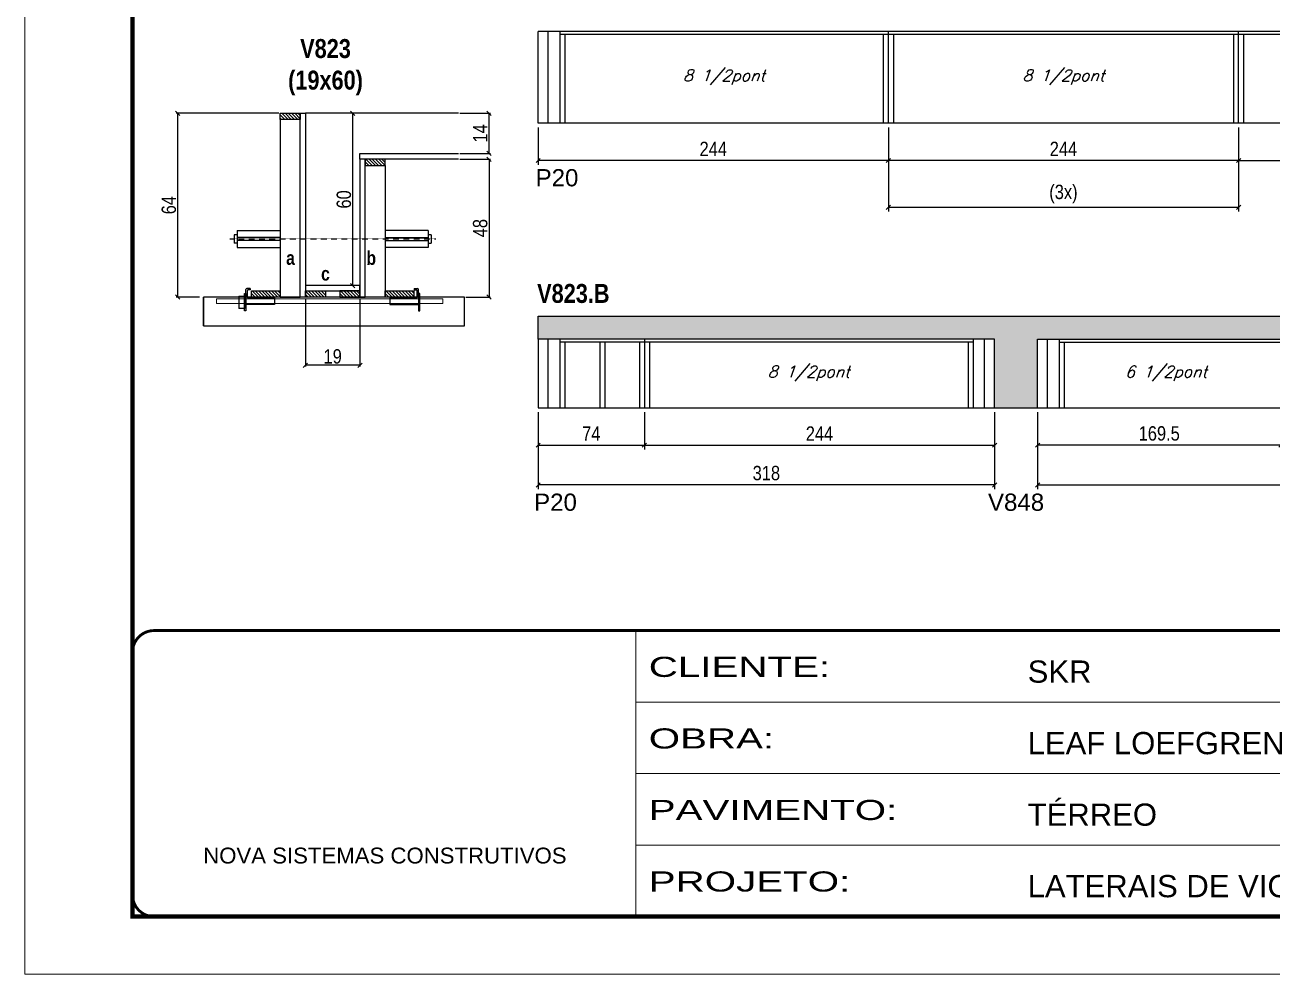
# Model space of a CAD drawing. Extents: x 3309 to 9590, y -2522 to 14608.
# Drawn here: x 4908 to 5777, y 8964 to 9625 of the extents above; entities that cross this region are included whole.
import ezdxf

# ---------------------------------------------------------------- set-up
doc = ezdxf.new("R2010")
doc.units = 0
for name, pattern in [('CONTINUO', [0]), ('DASHED', [0.75, 0.5, -0.25]), ('HIDDEN', [0.375, 0.25, -0.125])]:
    doc.linetypes.add(name, pattern=pattern)
for name, color, linetype in [('5', 5, 'Continuous'), ('barrote', 251, 'Continuous'), ('COTA', 241, 'Continuous'), ('detalhes', 4, 'Continuous'), ('NOMENCLATURA', 7, 'Continuous'), ('Painéis', 200, 'Continuous'), ('presilha', 1, 'Continuous'), ('SARR_2.2x10', 60, 'Continuous'), ('SARR_2.2x7', 40, 'Continuous'), ('SARR_3.5x7', 81, 'Continuous'), ('TENSOR', 3, 'Continuous'), ('texto', 7, 'Continuous')]:
    doc.layers.add(name, color=color, linetype=linetype)
for name, color, linetype, lineweight in [('CONCRETO', 251, 'Continuous', 25), ('Folhas', 255, 'Continuous', 9), ('SARRAFO DE PRESSAO', 251, 'DASHED', 9), ('SCO-___-LAJ', 2, 'Continuous', 0)]:
    doc.layers.add(name, color=color, linetype=linetype, lineweight=lineweight)
doc.styles.add('ARIAL', font='arial.ttf')
doc.styles.add('COTA TECNICA', font='techl___.ttf', dxfattribs={"height": 10})
doc.styles.add('COTA TECNICA 2X', font='techl___.ttf', dxfattribs={"height": 10})
doc.styles.add('Romans', font='romans.shx')
doc.styles.get("Standard").update_dxf_attribs({"font": 'arial.ttf'})
doc.styles.add('TECNICA', font='techb___.ttf', dxfattribs={"height": 10})
doc.styles.add('Tecnologia', font='')
doc.styles.get('Tecnologia').set_extended_font_data('Forgotten Futurist')
doc.dimstyles.new('PAINEL', dxfattribs={"dimtxt": 10, "dimasz": 3, "dimexe": 3, "dimexo": 3, "dimgap": 3, "dimtad": 1, "dimdec": 1, "dimzin": 12, "dimdsep": 46, "dimtxsty": 'COTA TECNICA', "dimblk1": 'OBLIQUE', "dimblk2": 'OBLIQUE', "dimsah": 1, "dimcen": 0.9, "dimclrd": 4, "dimclre": 4, "dimclrt": 240, "dimadec": 1, "dimazin": 3, "dimtfac": 1, "dimtdec": 1, "dimtmove": 0, "dimatfit": 3, "dimfxl": 1, "dimtolj": 1, "dimtzin": 12, "dimarcsym": 0})
doc.dimstyles.new('SECAO', dxfattribs={"dimscale": 0.333333, "dimtxt": 5, "dimasz": 9, "dimexe": 3, "dimexo": 3, "dimgap": 3, "dimtad": 1, "dimdec": 1, "dimlfac": 0.5, "dimzin": 12, "dimdsep": 46, "dimtxsty": 'COTA TECNICA 2X', "dimblk1": 'OBLIQUE', "dimblk2": 'OBLIQUE', "dimsah": 1, "dimcen": 0.9, "dimclrd": 4, "dimclre": 4, "dimclrt": 240, "dimadec": 1, "dimazin": 3, "dimtfac": 1, "dimtdec": 1, "dimtmove": 0, "dimatfit": 3, "dimfxl": 1, "dimtolj": 1, "dimtzin": 12, "dimarcsym": 0})
pattern_1 = [(135, (38338.8485, -114077.0795), (-1.122532015, -1.122532015), [])]

# ---------------------------------------------------------------- blocks, each defined once
blk = doc.blocks.new('9999999999')
at = {"color": 30, "linetype": 'CONTINUO'}
for p, q in [((98564.56, 34230.21), (98564.56, 34429.45)), ((98564.56, 34379.64), (99583.98, 34379.64)), ((98564.56, 34329.83), (99487.98, 34329.83)), ((98564.56, 34280.02), (99487.98, 34280.02))]:
    blk.add_line(p, q, dxfattribs=at)
at = {"color": 30, "linetype": 'CONTINUO', "const_width": 2}
blk.add_lwpolyline([(99583.98, 34230.21), (99583.98, 34414.45, 0.414214), (99568.98, 34429.45), (98228.98, 34429.45, 0.414214), (98213.98, 34414.45), (98213.98, 34245.21, 0.414214), (98228.98, 34230.21), (99583.98, 34230.21)], format="xyb", dxfattribs=at)
at = {"layer": 'Folhas'}
blk.add_lwpolyline([(98138.98, 34190.21), (99623.98, 34190.21), (99623.98, 35240.21), (98138.98, 35240.21)], close=True, dxfattribs=at)
at = {"layer": 'Folhas', "color": 30, "const_width": 3}
blk.add_lwpolyline([(98213.98, 34230.21), (99583.98, 34230.21), (99583.98, 35200.21), (98213.98, 35200.21)], close=True, dxfattribs=at)
at = {"color": 7, "linetype": 'Continuous', "ltscale": 5, "style": 'ARIAL'}
for s, height, p in [('SKR', 15.483, (98837.68, 34393.13)), ('LEAF LOEFGREN', 15.4829, (98837.68, 34343.32)), ('TÉRREO', 15.483, (98837.68, 34293.51)), ('NOVA SISTEMAS CONSTRUTIVOS', 11.0592, (98263.19, 34267.21)), ('LATERAIS DE VIGAS', 15.4829, (98837.68, 34243.7))]:
    blk.add_text(s, height=height, dxfattribs=at).set_placement(p)
at = {"layer": 'Folhas', "color": 7, "style": 'Tecnologia', "width": 1.5}
for s, p in [('CLIENTE:', (98573.65, 34397.17)), ('OBRA:', (98573.65, 34347.31)), ('PAVIMENTO:', (98573.65, 34297.5)), ('PROJETO:', (98573.65, 34247.69))]:
    blk.add_text(s, height=14, dxfattribs=at).set_placement(p)
blk = doc.blocks.new('_Oblique')
at = {"color": 0, "linetype": 'ByBlock', "lineweight": -2}
blk.add_line((-0.5, -0.5), (0.5, 0.5), dxfattribs=at)
blk = doc.blocks.new('*D1929')
at = {"layer": 'COTA', "color": 4, "lineweight": -2, "transparency": 16777216}
for p, q in [((5103.31, 9434.09), (5103.31, 9386.62)), ((5141.31, 9434.09), (5141.31, 9386.62)), ((5141.31, 9387.62), (5103.31, 9387.62))]:
    blk.add_line(p, q, dxfattribs=at)
at = {"layer": 'Defpoints', "color": 0, "transparency": 16777216}
for p in [(5103.31, 9435.09), (5141.31, 9435.09), (5103.31, 9387.62)]:
    blk.add_point(p, dxfattribs=at)
at = {"layer": 'COTA', "color": 4, "lineweight": -2, "transparency": 16777216, "xscale": 3, "yscale": 3, "zscale": 3, "rotation": 180}
blk.add_blockref('_Oblique', (5103.31, 9387.62), dxfattribs=at)
at = {"layer": 'COTA', "color": 4, "lineweight": -2, "transparency": 16777216, "xscale": 3, "yscale": 3, "zscale": 3}
blk.add_blockref('_Oblique', (5141.31, 9387.62), dxfattribs=at)
at = {"layer": 'COTA', "color": 240, "transparency": 16777216, "insert": (5122.31, 9393.71), "char_height": 10, "attachment_point": 5, "style": 'COTA TECNICA 2X'}
blk.add_mtext('\\A1;19', dxfattribs=at)
blk = doc.blocks.new('PRESILHA METÁLICA 1')
at = {"layer": 'presilha'}
for p, q in [((6, 15.5), (7.5, 15.5)), ((6, -2.5), (6, 15.5)), ((7.5, 10.6), (7.5, 19.9)), ((7.5, 15.5), (7.5, -2.5)), ((12, 21), (8.6, 21)), ((9, 11.6), (9, 18.9)), ((12, 19.5), (9.6, 19.5)), ((12, 21), (12, 19.5)), ((0, 13), (6, 13)), ((0, 13), (0, 0)), ((6, 0), (0, 0)), ((6, 13), (6, 0)), ((37.5, 4.1), (7.5, 4.1)), ((37.5, 11), (9.6, 11)), ((37.5, 11), (37.5, 4.1)), ((7.5, -2.5), (6, -2.5))]:
    blk.add_line(p, q, dxfattribs=at)
for centre, radius, start, end in [((8.6, 19.9), 1.14, 90, 180), ((9.6, 18.9), 0.57, 90, 180), ((9.6, 11.6), 0.57, 180, 270)]:
    blk.add_arc(centre, radius, start, end, dxfattribs=at)
blk = doc.blocks.new('PRESILHA METÁLICA 2')
at = {"layer": 'presilha'}
for p, q in [((-30.8, 13.5), (-30.8, 6.6)), ((-30.8, 13.5), (-2.8, 13.5)), ((-5.2, 23.5), (-5.2, 22)), ((-5.2, 23.5), (-1.9, 23.5)), ((-5.2, 22), (-2.8, 22)), ((-2.2, 14.1), (-2.2, 21.4)), ((0.8, 18), (-0.8, 18)), ((-0.8, 18), (-0.8, 0)), ((-0.8, 14.6), (-0.8, 22.4)), ((0.8, 0), (0.8, 18)), ((-30.8, 6.6), (-0.8, 6.6)), ((-0.8, 0), (0.8, 0))]:
    blk.add_line(p, q, dxfattribs=at)
for centre, radius, start, end in [((-2.8, 21.4), 0.57, 0, 90), ((-2.8, 14.1), 0.57, 270, 0), ((-1.9, 22.4), 1.14, 0, 90)]:
    blk.add_arc(centre, radius, start, end, dxfattribs=at)
blk = doc.blocks.new('*D1930')
at = {"layer": 'COTA', "color": 4, "lineweight": -2, "transparency": 16777216}
for p, q in [((5084.71, 9563.09), (5013.26, 9563.09)), ((5014.26, 9563.09), (5014.26, 9435.09)), ((5029.5, 9435.09), (5013.26, 9435.09))]:
    blk.add_line(p, q, dxfattribs=at)
at = {"layer": 'Defpoints', "color": 0, "transparency": 16777216}
for p in [(5085.71, 9563.09), (5014.26, 9435.09), (5030.5, 9435.09)]:
    blk.add_point(p, dxfattribs=at)
at = {"layer": 'COTA', "color": 4, "lineweight": -2, "transparency": 16777216, "xscale": 3, "yscale": 3, "zscale": 3}
for p, rotation in [((5014.26, 9563.09), 90), ((5014.26, 9435.09), 270)]:
    blk.add_blockref('_Oblique', p, dxfattribs=dict(at, rotation=rotation))
at = {"layer": 'COTA', "color": 240, "transparency": 16777216, "insert": (5008.16, 9499.09), "char_height": 10, "attachment_point": 5, "rotation": 90, "style": 'COTA TECNICA 2X'}
blk.add_mtext('\\A1;64', dxfattribs=at)
blk = doc.blocks.new('*D1931')
at = {"layer": 'COTA', "color": 4, "lineweight": -2, "transparency": 16777216}
for p, q in [((5211.01, 9531.09), (5232.23, 9531.09)), ((5231.23, 9531.09), (5231.23, 9435.09)), ((5215.12, 9435.09), (5232.23, 9435.09))]:
    blk.add_line(p, q, dxfattribs=at)
at = {"layer": 'Defpoints', "color": 0, "transparency": 16777216}
for p in [(5210.01, 9531.09), (5214.12, 9435.09), (5231.23, 9435.09)]:
    blk.add_point(p, dxfattribs=at)
at = {"layer": 'COTA', "color": 4, "lineweight": -2, "transparency": 16777216, "xscale": 3, "yscale": 3, "zscale": 3}
for p, rotation in [((5231.23, 9531.09), 90), ((5231.23, 9435.09), 270)]:
    blk.add_blockref('_Oblique', p, dxfattribs=dict(at, rotation=rotation))
at = {"layer": 'COTA', "color": 240, "transparency": 16777216, "insert": (5225.13, 9483.09), "char_height": 10, "attachment_point": 5, "rotation": 90, "style": 'COTA TECNICA 2X'}
blk.add_mtext('\\A1;48', dxfattribs=at)
blk = doc.blocks.new('*D1932')
at = {"layer": 'COTA', "color": 4, "lineweight": -2, "transparency": 16777216}
for p, q in [((5140.31, 9563.09), (5135.24, 9563.09)), ((5136.24, 9443.09), (5136.24, 9563.09)), ((5140.31, 9443.09), (5135.24, 9443.09))]:
    blk.add_line(p, q, dxfattribs=at)
at = {"layer": 'Defpoints', "color": 0, "transparency": 16777216}
for p in [(5136.24, 9563.09), (5141.31, 9563.09), (5141.31, 9443.09)]:
    blk.add_point(p, dxfattribs=at)
at = {"layer": 'COTA', "color": 4, "lineweight": -2, "transparency": 16777216, "xscale": 3, "yscale": 3, "zscale": 3}
for p, rotation in [((5136.24, 9563.09), 90), ((5136.24, 9443.09), 270)]:
    blk.add_blockref('_Oblique', p, dxfattribs=dict(at, rotation=rotation))
at = {"layer": 'COTA', "color": 240, "transparency": 16777216, "insert": (5130.13, 9503.09), "char_height": 10, "attachment_point": 5, "rotation": 90, "style": 'COTA TECNICA 2X'}
blk.add_mtext('\\A1;60', dxfattribs=at)
blk = doc.blocks.new('*D1933')
at = {"layer": 'COTA', "color": 4, "lineweight": -2, "transparency": 16777216}
for p, q in [((5211.01, 9563.09), (5232.23, 9563.09)), ((5231.23, 9535.09), (5231.23, 9563.09)), ((5211.01, 9535.09), (5232.23, 9535.09))]:
    blk.add_line(p, q, dxfattribs=at)
at = {"layer": 'Defpoints', "color": 0, "transparency": 16777216}
for p in [(5210.01, 9563.09), (5231.23, 9563.09), (5210.01, 9535.09)]:
    blk.add_point(p, dxfattribs=at)
at = {"layer": 'COTA', "color": 4, "lineweight": -2, "transparency": 16777216, "xscale": 3, "yscale": 3, "zscale": 3}
for p, rotation in [((5231.23, 9563.09), 90), ((5231.23, 9535.09), 270)]:
    blk.add_blockref('_Oblique', p, dxfattribs=dict(at, rotation=rotation))
at = {"layer": 'COTA', "color": 240, "transparency": 16777216, "insert": (5225.15, 9549.09), "char_height": 10, "attachment_point": 5, "rotation": 90, "style": 'COTA TECNICA 2X'}
blk.add_mtext('\\A1;14', dxfattribs=at)
blk = doc.blocks.new('*D1949')
at = {"layer": 'COTA', "color": 4, "linetype": 'ByBlock', "lineweight": -2, "transparency": 16777216}
for p, q in [((5509.49, 9553.13), (5509.49, 9527.21)), ((5753.49, 9553.13), (5753.49, 9527.21)), ((5753.49, 9530.21), (5509.49, 9530.21))]:
    blk.add_line(p, q, dxfattribs=at)
at = {"layer": 'Defpoints', "color": 0, "linetype": 'ByBlock', "transparency": 16777216}
for p in [(5509.49, 9556.13), (5753.49, 9556.13), (5509.49, 9530.21)]:
    blk.add_point(p, dxfattribs=at)
at = {"layer": 'COTA', "color": 4, "linetype": 'ByBlock', "lineweight": -2, "transparency": 16777216, "xscale": 3, "yscale": 3, "zscale": 3, "rotation": 180}
blk.add_blockref('_Oblique', (5509.49, 9530.21), dxfattribs=at)
at = {"layer": 'COTA', "color": 4, "linetype": 'ByBlock', "lineweight": -2, "transparency": 16777216, "xscale": 3, "yscale": 3, "zscale": 3}
blk.add_blockref('_Oblique', (5753.49, 9530.21), dxfattribs=at)
at = {"layer": 'COTA', "color": 240, "linetype": 'ByBlock', "transparency": 16777216, "insert": (5631.49, 9538.28), "char_height": 10, "attachment_point": 5, "style": 'COTA TECNICA'}
blk.add_mtext('\\A1;244', dxfattribs=at)
blk = doc.blocks.new('*D1950')
at = {"layer": 'COTA', "color": 4, "linetype": 'ByBlock', "lineweight": -2, "transparency": 16777216}
for p, q in [((5265.49, 9553.13), (5265.49, 9527.21)), ((5509.49, 9553.13), (5509.49, 9527.21)), ((5509.49, 9530.21), (5265.49, 9530.21))]:
    blk.add_line(p, q, dxfattribs=at)
at = {"layer": 'Defpoints', "color": 0, "linetype": 'ByBlock', "transparency": 16777216}
for p in [(5265.49, 9556.13), (5509.49, 9556.13), (5265.49, 9530.21)]:
    blk.add_point(p, dxfattribs=at)
at = {"layer": 'COTA', "color": 4, "linetype": 'ByBlock', "lineweight": -2, "transparency": 16777216, "xscale": 3, "yscale": 3, "zscale": 3, "rotation": 180}
blk.add_blockref('_Oblique', (5265.49, 9530.21), dxfattribs=at)
at = {"layer": 'COTA', "color": 4, "linetype": 'ByBlock', "lineweight": -2, "transparency": 16777216, "xscale": 3, "yscale": 3, "zscale": 3}
blk.add_blockref('_Oblique', (5509.49, 9530.21), dxfattribs=at)
at = {"layer": 'COTA', "color": 240, "linetype": 'ByBlock', "transparency": 16777216, "insert": (5387.49, 9538.28), "char_height": 10, "attachment_point": 5, "style": 'COTA TECNICA'}
blk.add_mtext('\\A1;244', dxfattribs=at)
blk = doc.blocks.new('*D1951')
at = {"layer": 'COTA', "color": 4, "lineweight": -2, "transparency": 16777216}
for p, q in [((5753.49, 9553.13), (5753.49, 9527.21)), ((5997.49, 9553.13), (5997.49, 9527.21)), ((5753.49, 9530.21), (5997.49, 9530.21))]:
    blk.add_line(p, q, dxfattribs=at)
at = {"layer": 'Defpoints', "color": 0, "transparency": 16777216}
for p in [(5753.49, 9556.13), (5997.49, 9556.13), (5997.49, 9530.21)]:
    blk.add_point(p, dxfattribs=at)
at = {"layer": 'COTA', "color": 4, "lineweight": -2, "transparency": 16777216, "xscale": 3, "yscale": 3, "zscale": 3, "rotation": 180}
blk.add_blockref('_Oblique', (5753.49, 9530.21), dxfattribs=at)
at = {"layer": 'COTA', "color": 4, "lineweight": -2, "transparency": 16777216, "xscale": 3, "yscale": 3, "zscale": 3}
blk.add_blockref('_Oblique', (5997.49, 9530.21), dxfattribs=at)
at = {"layer": 'COTA', "color": 240, "transparency": 16777216, "insert": (5875.49, 9538.28), "char_height": 10, "attachment_point": 5, "style": 'COTA TECNICA'}
blk.add_mtext('\\A1;244', dxfattribs=at)
blk = doc.blocks.new('*D1953')
at = {"layer": 'COTA', "color": 4, "lineweight": -2, "transparency": 16777216}
for p, q in [((5509.49, 9553.13), (5509.49, 9494.6)), ((5753.49, 9553.13), (5753.49, 9494.6)), ((5509.49, 9497.6), (5753.49, 9497.6))]:
    blk.add_line(p, q, dxfattribs=at)
at = {"layer": 'Defpoints', "color": 0, "transparency": 16777216}
for p in [(5509.49, 9556.13), (5753.49, 9556.13), (5753.49, 9497.6)]:
    blk.add_point(p, dxfattribs=at)
at = {"layer": 'COTA', "color": 4, "lineweight": -2, "transparency": 16777216, "xscale": 3, "yscale": 3, "zscale": 3, "rotation": 180}
blk.add_blockref('_Oblique', (5509.49, 9497.6), dxfattribs=at)
at = {"layer": 'COTA', "color": 4, "lineweight": -2, "transparency": 16777216, "xscale": 3, "yscale": 3, "zscale": 3}
blk.add_blockref('_Oblique', (5753.49, 9497.6), dxfattribs=at)
at = {"layer": 'COTA', "color": 240, "transparency": 16777216, "insert": (5631.49, 9506.82), "char_height": 10, "attachment_point": 5, "style": 'COTA TECNICA'}
blk.add_mtext('\\A1;(3x)', dxfattribs=at)
blk = doc.blocks.new('*D1960')
at = {"layer": 'COTA', "color": 4, "lineweight": -2, "transparency": 16777216}
for p, q in [((5265.49, 9354.84), (5265.49, 9301.21)), ((5583.49, 9354.84), (5583.49, 9301.21)), ((5583.49, 9304.21), (5265.49, 9304.21))]:
    blk.add_line(p, q, dxfattribs=at)
at = {"layer": 'Defpoints', "color": 0, "transparency": 16777216}
for p in [(5265.49, 9357.84, 0), (5583.49, 9357.84, 0), (5265.49, 9304.21)]:
    blk.add_point(p, dxfattribs=at)
at = {"layer": 'COTA', "color": 4, "lineweight": -2, "transparency": 16777216, "xscale": 3, "yscale": 3, "zscale": 3, "rotation": 180}
blk.add_blockref('_Oblique', (5265.49, 9304.21), dxfattribs=at)
at = {"layer": 'COTA', "color": 4, "lineweight": -2, "transparency": 16777216, "xscale": 3, "yscale": 3, "zscale": 3}
blk.add_blockref('_Oblique', (5583.49, 9304.21), dxfattribs=at)
at = {"layer": 'COTA', "color": 240, "transparency": 16777216, "insert": (5424.49, 9312.45), "char_height": 10, "attachment_point": 5, "style": 'COTA TECNICA'}
blk.add_mtext('\\A1;318', dxfattribs=at)
blk = doc.blocks.new('*D1961')
at = {"layer": 'COTA', "color": 4, "lineweight": -2, "transparency": 16777216}
for p, q in [((5265.49, 9354.84), (5265.49, 9328.92)), ((5339.49, 9354.84), (5339.49, 9328.92)), ((5265.49, 9331.92), (5339.49, 9331.92))]:
    blk.add_line(p, q, dxfattribs=at)
at = {"layer": 'Defpoints', "color": 0, "transparency": 16777216}
for p in [(5265.49, 9357.84, 0), (5339.49, 9357.84, 0), (5339.49, 9331.92)]:
    blk.add_point(p, dxfattribs=at)
at = {"layer": 'COTA', "color": 4, "lineweight": -2, "transparency": 16777216, "xscale": 3, "yscale": 3, "zscale": 3, "rotation": 180}
blk.add_blockref('_Oblique', (5265.49, 9331.92), dxfattribs=at)
at = {"layer": 'COTA', "color": 4, "lineweight": -2, "transparency": 16777216, "xscale": 3, "yscale": 3, "zscale": 3}
blk.add_blockref('_Oblique', (5339.49, 9331.92), dxfattribs=at)
at = {"layer": 'COTA', "color": 240, "transparency": 16777216, "insert": (5302.49, 9339.99), "char_height": 10, "attachment_point": 5, "style": 'COTA TECNICA'}
blk.add_mtext('\\A1;74', dxfattribs=at)
blk = doc.blocks.new('*D1962')
at = {"layer": 'COTA', "color": 4, "lineweight": -2, "transparency": 16777216}
for p, q in [((5339.49, 9354.84), (5339.49, 9328.92)), ((5583.49, 9354.84), (5583.49, 9328.92)), ((5339.49, 9331.92), (5583.49, 9331.92))]:
    blk.add_line(p, q, dxfattribs=at)
at = {"layer": 'Defpoints', "color": 0, "transparency": 16777216}
for p in [(5339.49, 9357.84, 0), (5583.49, 9357.84, 0), (5583.49, 9331.92)]:
    blk.add_point(p, dxfattribs=at)
at = {"layer": 'COTA', "color": 4, "lineweight": -2, "transparency": 16777216, "xscale": 3, "yscale": 3, "zscale": 3, "rotation": 180}
blk.add_blockref('_Oblique', (5339.49, 9331.92), dxfattribs=at)
at = {"layer": 'COTA', "color": 4, "lineweight": -2, "transparency": 16777216, "xscale": 3, "yscale": 3, "zscale": 3}
blk.add_blockref('_Oblique', (5583.49, 9331.92), dxfattribs=at)
at = {"layer": 'COTA', "color": 240, "transparency": 16777216, "insert": (5461.49, 9339.99), "char_height": 10, "attachment_point": 5, "style": 'COTA TECNICA'}
blk.add_mtext('\\A1;244', dxfattribs=at)
blk = doc.blocks.new('*D1968')
at = {"layer": 'COTA', "color": 4, "linetype": 'ByBlock', "lineweight": -2, "transparency": 16777216}
for p, q in [((5613.49, 9354.84), (5613.49, 9301.21)), ((6270.99, 9354.84), (6270.99, 9301.21)), ((5613.49, 9304.21), (6270.99, 9304.21))]:
    blk.add_line(p, q, dxfattribs=at)
at = {"layer": 'Defpoints', "color": 0, "linetype": 'ByBlock', "transparency": 16777216}
for p in [(5613.49, 9357.84), (6270.99, 9357.84), (6270.99, 9304.21)]:
    blk.add_point(p, dxfattribs=at)
at = {"layer": 'COTA', "color": 4, "linetype": 'ByBlock', "lineweight": -2, "transparency": 16777216, "xscale": 3, "yscale": 3, "zscale": 3, "rotation": 180}
blk.add_blockref('_Oblique', (5613.49, 9304.21), dxfattribs=at)
at = {"layer": 'COTA', "color": 4, "linetype": 'ByBlock', "lineweight": -2, "transparency": 16777216, "xscale": 3, "yscale": 3, "zscale": 3}
blk.add_blockref('_Oblique', (6270.99, 9304.21), dxfattribs=at)
at = {"layer": 'COTA', "color": 240, "linetype": 'ByBlock', "transparency": 16777216, "insert": (5942.24, 9312.32), "char_height": 10, "attachment_point": 5, "style": 'COTA TECNICA'}
blk.add_mtext('\\A1;657.5', dxfattribs=at)
blk = doc.blocks.new('*D1969')
at = {"layer": 'COTA', "color": 4, "lineweight": -2, "transparency": 16777216}
for p, q in [((5613.49, 9354.84), (5613.49, 9328.92)), ((5782.99, 9354.84), (5782.99, 9328.92)), ((5782.99, 9331.92), (5613.49, 9331.92))]:
    blk.add_line(p, q, dxfattribs=at)
at = {"layer": 'Defpoints', "color": 0, "transparency": 16777216}
for p in [(5613.49, 9357.84, 0), (5782.99, 9357.84, 0), (5613.49, 9331.92)]:
    blk.add_point(p, dxfattribs=at)
at = {"layer": 'COTA', "color": 4, "lineweight": -2, "transparency": 16777216, "xscale": 3, "yscale": 3, "zscale": 3, "rotation": 180}
blk.add_blockref('_Oblique', (5613.49, 9331.92), dxfattribs=at)
at = {"layer": 'COTA', "color": 4, "lineweight": -2, "transparency": 16777216, "xscale": 3, "yscale": 3, "zscale": 3}
blk.add_blockref('_Oblique', (5782.99, 9331.92), dxfattribs=at)
at = {"layer": 'COTA', "color": 240, "transparency": 16777216, "insert": (5698.24, 9340.06), "char_height": 10, "attachment_point": 5, "style": 'COTA TECNICA'}
blk.add_mtext('\\A1;169.5', dxfattribs=at)

msp = doc.modelspace()

# ---------------------------------------------------------------- hatches: boundary and pattern name
at = {"layer": 'COTA'}
h = msp.add_hatch(dxfattribs=at)
h.set_pattern_fill('AR-CONC', color=256, scale=0.03)
h.set_pattern_definition([(50, (-1579.5, -325.191), (5.46554, -0.4781726), [0.5715, -6.2865]), (355, (-1579.5, -325.191), (-1.0573026, 5.7317054), [0.4572, -5.0292175]), (100.451445, (-1579.0445, -325.2306), (4.4082374, 5.2535326), [0.4857003, -5.3427073]), (46.1842, (-1579.5, -323.667), (8.1323712, -1.26127), [0.85725, -9.42975]), (96.63556, (-1578.822, -323.772), (7.122124, 7.4227837), [0.7285507, -8.014068]), (351.18415, (-1579.5, -323.667), (7.122124, 7.422784), [0.685799, -7.543792]), (21, (-1578.738, -324.048), (4.5484317, -3.067956), [0.5715, -6.2865]), (326, (-1578.738, -324.048), (1.8540609, 5.525639), [0.4572, -5.0292]), (71.451445, (-1578.359, -324.3034), (6.4024926, 2.457683), [0.4857003, -5.3426981]), (37.5, (-1579.5, -325.1908), (0.0926581, 2.53665117), [0, -4.96824, 0, -5.1054, 0, -5.04825]), (7.5, (-1579.5, -325.1908), (2.0045899, 3.00541724), [0, -2.91084, 0, -4.85394, 0, -1.92405]), (327.5, (-1581.1993, -325.1908), (4.06771786, -0.17186232), [0, -1.905, 0, -5.9436, 0, -7.8867]), (317.5, (-1581.9613, -325.1908), (4.4438754, 0.7627947), [0, -2.4765, 0, -3.94716, 0, -5.6007])])
h.paths.add_polyline_path([(5613.49, 9405.84), (6270.99, 9405.84), (6270.99, 9421.84), (5265.49, 9421.84), (5265.49, 9405.84), (5583.49, 9405.84), (5583.49, 9357.84), (5613.49, 9357.84)])
at = {"layer": 'SARR_2.2x10'}
h = msp.add_hatch(dxfattribs=at)
h.set_pattern_fill('ANSI31', color=256, scale=0.5, angle=90)
h.set_pattern_definition([(135, (38259.2485, -114077.0795), (-1.122532015, -1.122532015), [])])
h.paths.add_polyline_path([(5065.71, 9439.49), (5065.71, 9435.09), (5085.71, 9435.09), (5085.71, 9439.49)])
h = msp.add_hatch(dxfattribs=at)
h.set_pattern_fill('ANSI31', color=256, scale=0.5, angle=90)
h.set_pattern_definition([(135, (38352.4485, -114077.0795), (-1.122532015, -1.122532015), [])])
h.paths.add_polyline_path([(5158.91, 9439.49), (5158.91, 9435.09), (5178.91, 9435.09), (5178.91, 9439.49)])
at = {"layer": 'SARR_2.2x7'}
h = msp.add_hatch(dxfattribs=at)
h.set_pattern_fill('ANSI31', color=256, scale=0.5, angle=90)
h.set_pattern_definition([(135, (38273.2485, -113953.4795), (-1.122532015, -1.122532015), [])])
h.paths.add_polyline_path([(5099.71, 9563.09), (5099.71, 9558.69), (5085.71, 9558.69), (5085.71, 9563.09)])
h = msp.add_hatch(dxfattribs=at)
h.set_pattern_fill('ANSI31', color=256, scale=0.5, angle=90)
h.set_pattern_definition([(135, (38253.2485, -113985.4795), (-1.122532015, -1.122532015), [])])
h.paths.add_polyline_path([(5144.91, 9531.09), (5144.91, 9526.69), (5158.91, 9526.69), (5158.91, 9531.09)])
h = msp.add_hatch(dxfattribs=at)
h.set_pattern_fill('ANSI31', color=256, scale=0.5, angle=90)
h.set_pattern_definition(pattern_1)
h.paths.add_polyline_path([(5117.31, 9435.09), (5117.31, 9439.49), (5103.31, 9439.49), (5103.31, 9435.09)])
h = msp.add_hatch(dxfattribs=at)
h.set_pattern_fill('ANSI31', color=256, scale=0.5, angle=90)
h.set_pattern_definition(pattern_1)
h.paths.add_polyline_path([(5127.31, 9439.49), (5127.31, 9435.09), (5141.31, 9435.09), (5141.31, 9439.49)])

# ---------------------------------------------------------------- linework, layer by layer
at = {"ltscale": 3}
for p, q in [((5055.71, 9481.54), (5055.71, 9469.54)), ((5055.71, 9481.54), (5085.71, 9481.54)), ((5188.91, 9481.54), (5158.91, 9481.54)), ((5188.91, 9481.54), (5188.91, 9469.54)), ((5053.71, 9478.54), (5053.71, 9472.54)), ((5055.71, 9478.54), (5053.71, 9478.54)), ((5055.71, 9472.54), (5053.71, 9472.54)), ((5085.71, 9476.54), (5055.71, 9476.54)), ((5085.71, 9474.54), (5055.71, 9474.54)), ((5158.91, 9476.54), (5188.91, 9476.54)), ((5158.91, 9474.54), (5188.91, 9474.54)), ((5190.91, 9478.54), (5188.91, 9478.54)), ((5188.91, 9472.54), (5190.91, 9472.54)), ((5190.91, 9478.54), (5190.91, 9472.54)), ((5055.71, 9469.54), (5085.71, 9469.54)), ((5188.91, 9469.54), (5158.91, 9469.54))]:
    msp.add_line(p, q, dxfattribs=at)
at = {"layer": 'barrote'}
msp.add_lwpolyline([(5032.25, 9415.09), (5214.17, 9415.09), (5214.17, 9435.09), (5032.25, 9435.09)], close=True, dxfattribs=at)
at = {"layer": 'CONCRETO', "linetype": 'Continuous'}
msp.add_line((5210.01, 9563.09), (5103.31, 9563.09), dxfattribs=at)
at = {"layer": 'COTA'}
for p, q in [((5265.49, 9405.84, 0), (5265.49, 9421.84, 0)), ((5265.49, 9421.84, 0), (6270.99, 9421.84, 0)), ((5583.49, 9357.84, 0), (5613.49, 9357.84, 0))]:
    msp.add_line(p, q, dxfattribs=at)
at = {"layer": 'detalhes', "color": 250}
msp.add_line((5032.25, 9415.09), (5032.25, 9435.09), dxfattribs=at)
at = {"layer": 'Painéis', "linetype": 'ByBlock'}
for p, q in [((6241.49, 9620.13), (5265.49, 9620.13)), ((5265.49, 9556.13), (5265.49, 9620.13)), ((5509.49, 9556.13), (5509.49, 9620.13)), ((5753.49, 9556.13), (5753.49, 9620.13)), ((6241.49, 9556.13), (5265.49, 9556.13)), ((5583.49, 9405.84, 0), (5265.49, 9405.84, 0)), ((5265.49, 9405.84, 0), (5265.49, 9357.84, 0)), ((5339.49, 9405.84, 0), (5339.49, 9357.84, 0)), ((5583.49, 9357.84, 0), (5583.49, 9405.84, 0)), ((5613.49, 9405.84, 0), (6270.99, 9405.84, 0)), ((5613.49, 9357.84, 0), (5613.49, 9405.84, 0)), ((5265.49, 9357.84, 0), (5583.49, 9357.84, 0)), ((5613.49, 9357.84, 0), (6270.99, 9357.84, 0))]:
    msp.add_line(p, q, dxfattribs=at)
at = {"layer": 'Painéis', "linetype": 'Continuous'}
for points in [[(5099.71, 9435.09), (5099.71, 9563.09), (5103.31, 9563.09), (5103.31, 9435.09)], [(5144.91, 9435.09), (5144.91, 9531.09), (5141.31, 9531.09), (5141.31, 9435.09)], [(5141.31, 9443.09), (5103.31, 9443.09), (5103.31, 9439.49), (5141.31, 9439.49)]]:
    msp.add_lwpolyline(points, close=True, dxfattribs=at)
at = {"layer": 'Painéis', "linetype": 'Continuous', "elevation": 0}
msp.add_lwpolyline([(5210.01, 9531.09), (5141.31, 9531.09), (5141.31, 9535.09), (5210.01, 9535.09)], dxfattribs=at)
at = {"layer": 'SARR_2.2x10'}
for points in [[(5065.71, 9439.49), (5085.71, 9439.49), (5085.71, 9435.09), (5065.71, 9435.09)], [(5158.91, 9439.49), (5178.91, 9439.49), (5178.91, 9435.09), (5158.91, 9435.09)]]:
    msp.add_lwpolyline(points, close=True, dxfattribs=at)
at = {"layer": 'SARR_2.2x7', "linetype": 'Continuous'}
for p, q in [((5272.49, 9556.13), (5272.49, 9620.13)), ((5509.49, 9617.93), (5280.49, 9617.93)), ((5753.49, 9617.93), (5509.49, 9617.93)), ((5782.49, 9617.93), (5753.49, 9617.93)), ((5272.49, 9357.84, 0), (5272.49, 9405.84, 0)), ((5339.49, 9403.64, 0), (5280.49, 9403.64, 0)), ((5568.49, 9403.64, 0), (5339.49, 9403.64, 0)), ((5576.49, 9357.84, 0), (5576.49, 9405.84, 0)), ((5620.49, 9357.84, 0), (5620.49, 9405.84, 0)), ((5628.49, 9403.64, 0), (5782.99, 9403.64, 0))]:
    msp.add_line(p, q, dxfattribs=at)
at = {"layer": 'SARR_2.2x7', "elevation": 0}
for points in [[(5085.71, 9563.09), (5099.71, 9563.09), (5099.71, 9558.69), (5085.71, 9558.69)], [(5158.91, 9531.09), (5144.91, 9531.09), (5144.91, 9526.69), (5158.91, 9526.69)]]:
    msp.add_lwpolyline(points, close=True, dxfattribs=at)
at = {"layer": 'SARR_2.2x7'}
for points in [[(5103.31, 9439.49), (5117.31, 9439.49), (5117.31, 9435.09), (5103.31, 9435.09)], [(5141.31, 9439.49), (5127.31, 9439.49), (5127.31, 9435.09), (5141.31, 9435.09)]]:
    msp.add_lwpolyline(points, close=True, dxfattribs=at)
at = {"layer": 'SARR_3.5x7'}
for p, q in [((5280.49, 9620.13), (5280.49, 9556.13)), ((5283.99, 9617.93), (5283.99, 9556.13)), ((5505.99, 9617.93), (5505.99, 9556.13)), ((5512.99, 9617.93), (5512.99, 9556.13)), ((5749.99, 9617.93), (5749.99, 9556.13)), ((5756.99, 9617.93), (5756.99, 9556.13)), ((5280.49, 9405.84, 0), (5280.49, 9357.84, 0)), ((5283.99, 9403.64, 0), (5283.99, 9357.84, 0)), ((5308.39, 9403.64, 0), (5308.39, 9357.84, 0)), ((5311.89, 9403.64, 0), (5311.89, 9357.84, 0)), ((5335.99, 9403.64, 0), (5335.99, 9357.84, 0)), ((5342.99, 9403.64, 0), (5342.99, 9357.84, 0)), ((5564.99, 9403.64, 0), (5564.99, 9357.84, 0)), ((5568.49, 9405.84, 0), (5568.49, 9357.84, 0)), ((5628.49, 9405.84, 0), (5628.49, 9357.84, 0)), ((5631.99, 9403.64, 0), (5631.99, 9357.84, 0))]:
    msp.add_line(p, q, dxfattribs=at)
for points in [[(5099.71, 9558.69), (5085.71, 9558.69), (5085.71, 9435.09), (5099.71, 9435.09)], [(5144.91, 9526.69), (5158.91, 9526.69), (5158.91, 9435.09), (5144.91, 9435.09)]]:
    msp.add_lwpolyline(points, close=True, dxfattribs=at)
at = {"layer": 'SCO-___-LAJ', "color": 1}
msp.add_lwpolyline([(5041.26, 9433.76), (5199.09, 9433.76), (5199.09, 9430.56), (5041.26, 9430.56)], close=True, dxfattribs=at)
at = {"layer": 'TENSOR', "linetype": 'HIDDEN', "ltscale": 0.5}
msp.add_line((5050.71, 9475.54), (5194.21, 9475.54), dxfattribs=at)

# ---------------------------------------------------------------- block references
at = {"layer": 'presilha', "xscale": 0.6666666666666666, "yscale": 0.6666666666666666, "zscale": 0.6666666666666666}
for name, p in [('PRESILHA METÁLICA 1', (5056.84, 9427.12)), ('PRESILHA METÁLICA 2', (5182.59, 9425.46))]:
    msp.add_blockref(name, p, dxfattribs=at)
at = {"layer": 'SARRAFO DE PRESSAO', "color": 6, "linetype": 'ByBlock'}
msp.add_blockref('9999999999', (-93231.11, -25226.65), dxfattribs=at)

# ---------------------------------------------------------------- texts
at = {"layer": '5', "linetype": 'Continuous'}
for s, p in [('P20', (5263.7, 9512.2)), ('P20', (5262.65, 9286.2, 0)), ('V848', (5578.91, 9286.2, 0))]:
    msp.add_text(s, height=12, rotation=0.00004, dxfattribs=at).set_placement(p)
at = {"layer": 'detalhes', "style": 'TECNICA'}
for s, p in [('a', (5089.84, 9457.53)), ('b', (5145.81, 9457.52)), ('c', (5114.2, 9446.56))]:
    msp.add_text(s, height=9.6, dxfattribs=at).set_placement(p)
at = {"layer": 'NOMENCLATURA', "style": 'TECNICA'}
msp.add_text('V823.B', height=13.2, dxfattribs=at).set_placement((5264.78, 9431.02, 0))
at = {"layer": 'NOMENCLATURA', "insert": (5117.31, 9614.79), "char_height": 13.2, "attachment_point": 2, "style": 'TECNICA'}
msp.add_mtext_dynamic_manual_height_columns('V823\\P(19x60)', width=300.2766, gutter_width=1, heights=[0], dxfattribs=at)
at = {"layer": 'texto', "color": 2, "char_height": 8, "attachment_point": 5, "style": 'Romans'}
for s, insert in [('{\\Q19;\\C256;8 1/2pont}', (5394.99, 9588.13)), ('{\\Q19;\\C256;8 1/2pont}', (5631.49, 9588.13)), ('{\\Q19;\\C256;8 1/2pont}', (5453.99, 9381.84, 0)), ('{\\Q19;\\C256;6 1/2pont}', (5702.99, 9381.84, 0))]:
    msp.add_mtext(s, dxfattribs=dict(at, insert=insert))

# ---------------------------------------------------------------- dimensions: what is measured, and where the dimension line sits
at = {"layer": 'COTA'}
for base, p1, p2, angle, dimstyle, picture, middle in [((5014.26, 9435.09, 0), (5085.71, 9563.09), (5030.5, 9435.09, 0), 90, 'SECAO', '*D1930', (5008.16, 9499.09, 0)), ((5136.24, 9563.09), (5141.31, 9443.09), (5141.31, 9563.09), 90, 'SECAO', '*D1932', (5130.13, 9503.09)), ((5231.23, 9563.09), (5210.01, 9535.09), (5210.01, 9563.09), 90, 'SECAO', '*D1933', (5225.15, 9549.09)), ((5231.23, 9435.09, 0), (5210.01, 9531.09), (5214.12, 9435.09, 0), 90, 'SECAO', '*D1931', (5225.13, 9483.09, 0)), ((5613.49, 9331.92, 0), (5782.99, 9357.84, 0), (5613.49, 9357.84, 0), 180, 'PAINEL', '*D1969', (5698.24, 9340.06, 0))]:
    dim = msp.add_linear_dim(base=base, p1=p1, p2=p2, angle=angle, dimstyle=dimstyle, dxfattribs=at)
    dim.commit()
    dim.dimension.update_dxf_attribs({"geometry": picture, "text_midpoint": middle})
at = {"layer": 'COTA', "linetype": 'ByBlock'}
dim = msp.add_linear_dim(base=(5265.49, 9530.21), p1=(5509.49, 9556.13), p2=(5265.49, 9556.13), angle=180, dimstyle='PAINEL', override={"dimtmove": 1}, dxfattribs=at)
dim.commit()
dim.dimension.update_dxf_attribs({"geometry": '*D1950', "text_midpoint": (5387.49, 9538.28)})
dim = msp.add_linear_dim(base=(5509.49, 9530.21), p1=(5753.49, 9556.13), p2=(5509.49, 9556.13), angle=180, dimstyle='PAINEL', dxfattribs=at)
dim.commit()
dim.dimension.update_dxf_attribs({"geometry": '*D1949', "text_midpoint": (5631.49, 9538.28)})
at = {"layer": 'COTA'}
dim = msp.add_linear_dim(base=(5753.49, 9497.6), p1=(5509.49, 9556.13), p2=(5753.49, 9556.13), text='(3x)', dimstyle='PAINEL', dxfattribs=at)
dim.commit()
dim.dimension.update_dxf_attribs({"geometry": '*D1953', "text_midpoint": (5631.49, 9506.82)})
for base, p1, p2, picture, middle in [((5997.49, 9530.21), (5753.49, 9556.13), (5997.49, 9556.13), '*D1951', (5875.49, 9538.28)), ((5265.49, 9304.21), (5583.49, 9357.84, 0), (5265.49, 9357.84, 0), '*D1960', (5424.49, 9312.45)), ((5339.49, 9331.92), (5265.49, 9357.84, 0), (5339.49, 9357.84, 0), '*D1961', (5302.49, 9339.99))]:
    dim = msp.add_linear_dim(base=base, p1=p1, p2=p2, dimstyle='PAINEL', dxfattribs=at)
    dim.commit()
    dim.dimension.update_dxf_attribs({"geometry": picture, "text_midpoint": middle})
dim = msp.add_linear_dim(base=(5103.31, 9387.62), p1=(5141.31, 9435.09), p2=(5103.31, 9435.09), angle=180, dimstyle='SECAO', dxfattribs=at)
dim.commit()
dim.dimension.update_dxf_attribs({"geometry": '*D1929', "text_midpoint": (5122.31, 9387.62), "dimtype": 160})
dim = msp.add_linear_dim(base=(5583.49, 9331.92), p1=(5339.49, 9357.84, 0), p2=(5583.49, 9357.84, 0), dimstyle='PAINEL', override={"dimtmove": 1}, dxfattribs=at)
dim.commit()
dim.dimension.update_dxf_attribs({"geometry": '*D1962', "text_midpoint": (5461.49, 9339.99)})
at = {"layer": 'COTA', "linetype": 'ByBlock'}
dim = msp.add_linear_dim(base=(6270.99, 9304.21, 0), p1=(5613.49, 9357.84, 0), p2=(6270.99, 9357.84, 0), dimstyle='PAINEL', dxfattribs=at)
dim.commit()
dim.dimension.update_dxf_attribs({"geometry": '*D1968', "text_midpoint": (5942.24, 9312.32, 0)})

doc.saveas('drawing.dxf')
